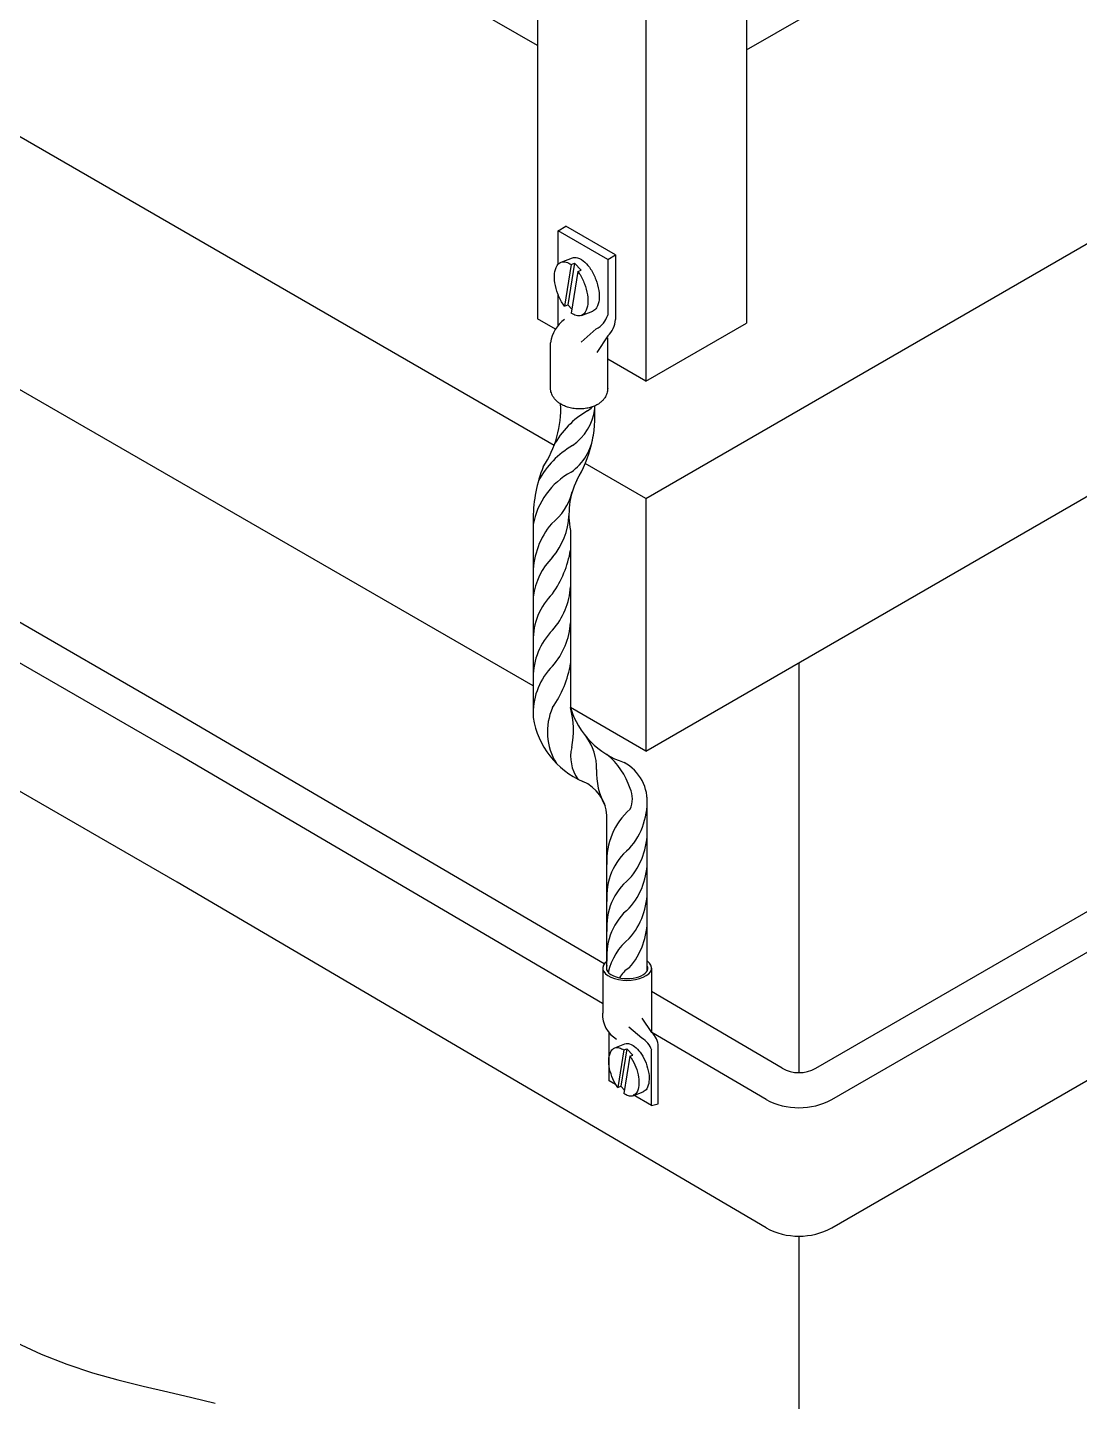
# Model space of a CAD drawing. Header units: millimetres. Extents: x -6187.5 to -6165.2, y -4429.4 to -4414.8.
# Drawn here: x -6179.23 to -6174.95, y -4424.46 to -4418.86 of the extents above; entities that cross this region are included whole.
import ezdxf

# ---------------------------------------------------------------- set-up
doc = ezdxf.new("R2010")
doc.units = ezdxf.units.MM
doc.header["$LTSCALE"] = 10
doc.layers.add('Termotécnica', color=7, linetype='Continuous')

msp = doc.modelspace()

# ---------------------------------------------------------------- linework, layer by layer
at = {"layer": 'Termotécnica', "color": 2}
for p, q in [((-6176.3038, -4418.9555), (-6172.3596, -4416.6783)), ((-6177.155, -4418.938), (-6181.0054, -4416.7149)), ((-6177.155, -4416.9055), (-6177.155, -4420.0503)), ((-6176.7142, -4416.9835), (-6176.7142, -4420.3048)), ((-6176.3038, -4416.9835), (-6176.3038, -4420.0678)), ((-6176.7142, -4420.782), (-6171.668, -4417.8686)), ((-6177.0877, -4420.5664), (-6181.6622, -4417.9253)), ((-6177.1731, -4421.5464), (-6181.7224, -4418.9199)), ((-6176.7142, -4421.8113), (-6171.6543, -4418.89)), ((-6177.0595, -4419.8201), (-6177.0133, -4419.8024)), ((-6177.0186, -4419.8296), (-6177.0458, -4419.999)), ((-6177.0052, -4419.8245), (-6177.0324, -4419.9939)), ((-6177.0186, -4419.8296), (-6177.0052, -4419.8245)), ((-6176.9905, -4419.8579), (-6177.0177, -4420.0273)), ((-6177.0052, -4419.8245), (-6176.9771, -4419.8528)), ((-6176.9905, -4419.8579), (-6176.9771, -4419.8528)), ((-6178.6225, -4422.3461), (-6182.6412, -4420.0259)), ((-6177.0458, -4419.999), (-6177.0324, -4419.9939)), ((-6177.0324, -4419.9939), (-6177.0152, -4420.0113)), ((-6176.9768, -4420.0369), (-6176.9306, -4420.0192)), ((-6178.6225, -4421.658), (-6181.3925, -4420.0587)), ((-6177.082, -4420.0924), (-6177.155, -4420.0503)), ((-6176.7142, -4420.3048), (-6176.3038, -4420.0678)), ((-6177.1024, -4420.3384), (-6177.1024, -4420.1479)), ((-6176.8695, -4420.3347), (-6176.8695, -4420.1275)), ((-6178.6225, -4421.8231), (-6181.3925, -4420.2239)), ((-6176.7142, -4420.3048), (-6176.8695, -4420.2151)), ((-6176.7142, -4420.782), (-6176.9607, -4420.6397)), ((-6176.7142, -4420.782), (-6176.7142, -4421.8113)), ((-6177.1731, -4420.8612), (-6177.1731, -4421.6744)), ((-6177.0209, -4420.9125), (-6177.0209, -4421.6343)), ((-6176.0907, -4421.4513), (-6176.0907, -4423.1213)), ((-6176.8836, -4422.6781), (-6178.6225, -4421.658)), ((-6176.7142, -4421.8113), (-6177.0209, -4421.6343)), ((-6176.8904, -4422.8397), (-6178.6225, -4421.8231)), ((-6176.7088, -4422.7045), (-6176.7088, -4422.0335)), ((-6176.8725, -4422.7045), (-6176.8725, -4422.0738)), ((-6176.0219, -4423.1029), (-6174.2286, -4422.0675)), ((-6175.9571, -4423.2306), (-6174.0032, -4422.1026)), ((-6176.2244, -4423.7536), (-6178.6225, -4422.3461)), ((-6176.8895, -4422.6954), (-6176.8895, -4422.8792)), ((-6176.691, -4422.6954), (-6176.691, -4422.9556)), ((-6176.1595, -4423.1029), (-6176.691, -4422.7911)), ((-6176.8409, -4423.0203), (-6176.7993, -4423.0044)), ((-6176.2244, -4423.2306), (-6176.6896, -4422.9576)), ((-6176.8041, -4423.0289), (-6176.8286, -4423.1814)), ((-6176.792, -4423.0243), (-6176.8165, -4423.1768)), ((-6176.8041, -4423.0289), (-6176.792, -4423.0243)), ((-6176.7788, -4423.0543), (-6176.8033, -4423.2068)), ((-6176.792, -4423.0243), (-6176.7667, -4423.0497)), ((-6176.7788, -4423.0543), (-6176.7667, -4423.0497)), ((-6175.9571, -4423.7536), (-6174.8614, -4423.121)), ((-6176.8286, -4423.1814), (-6176.8165, -4423.1768)), ((-6176.8165, -4423.1768), (-6176.801, -4423.1924)), ((-6176.7665, -4423.2154), (-6176.7249, -4423.1995)), ((-6176.6904, -4423.255), (-6176.6638, -4423.2479)), ((-6176.0907, -4423.7875), (-6176.0907, -4424.9915))]:
    msp.add_line(p, q, dxfattribs=at)
at = {"layer": 'Termotécnica', "color": 2, "ltscale": 1.6}
for p, q in [((-6177.0715, -4419.6918), (-6177.0404, -4419.6739)), ((-6176.8694, -4419.8085), (-6177.0715, -4419.6918)), ((-6177.0715, -4419.8283), (-6177.0715, -4419.6918)), ((-6176.8383, -4419.7906), (-6177.0404, -4419.6739)), ((-6176.8694, -4419.8085), (-6176.8383, -4419.7906)), ((-6176.8694, -4419.8085), (-6176.8694, -4420.0355)), ((-6176.8383, -4419.7906), (-6176.8383, -4420.0535)), ((-6177.0715, -4420.0778), (-6177.0715, -4419.9514)), ((-6176.916, -4420.0919), (-6176.9774, -4420.1457)), ((-6176.8686, -4420.12), (-6176.9139, -4420.188)), ((-6176.7303, -4422.9816), (-6176.7829, -4422.9355)), ((-6176.6897, -4422.9575), (-6176.7285, -4422.8993)), ((-6176.8635, -4423.1551), (-6176.8635, -4422.9595)), ((-6176.6904, -4423.255), (-6176.6904, -4423.0298)), ((-6176.6638, -4423.2479), (-6176.6638, -4423.0144)), ((-6176.8376, -4423.17), (-6176.8635, -4423.1551)), ((-6176.6904, -4423.255), (-6176.766, -4423.2113))]:
    msp.add_line(p, q, dxfattribs=at)
at = {"layer": 'Termotécnica', "color": 2}
for points in [[(-6177.0133, -4419.8024, -0.174705), (-6176.9924, -4419.802, -0.104203), (-6176.9629, -4419.8196, -0.064948), (-6176.939, -4419.848, -0.051099), (-6176.9178, -4419.8902, -0.051099), (-6176.9055, -4419.9357, -0.064948), (-6176.9044, -4419.9729, -0.104203), (-6176.9148, -4420.0056, -0.174705), (-6176.9306, -4420.0192, -0.174705)], [(-6177.0458, -4419.999, -0.016409), (-6177.0512, -4419.9913, -0.051099), (-6177.0724, -4419.9491, -0.051099), (-6177.0846, -4419.9036, -0.064948), (-6177.0857, -4419.8664, -0.104203), (-6177.0754, -4419.8337, -0.174705), (-6177.0595, -4419.8201, -0.174705), (-6177.0386, -4419.8197, -0.06738), (-6177.0186, -4419.8296, -0.064948)], [(-6176.9905, -4419.8579, -0.016409), (-6176.9852, -4419.8657, -0.051099), (-6176.964, -4419.9078, -0.051099), (-6176.9517, -4419.9533, -0.064948), (-6176.9506, -4419.9905, -0.104203), (-6176.961, -4420.0232, -0.174705), (-6176.9768, -4420.0369, -0.174705)], [(-6176.9768, -4420.0369, -0.174705), (-6176.9977, -4420.0372, -0.06738), (-6177.0177, -4420.0273, -0.064948)], [(-6176.7993, -4423.0044, -0.174705), (-6176.7805, -4423.0041, -0.104203), (-6176.7539, -4423.0198, -0.064948), (-6176.7324, -4423.0455, -0.051099), (-6176.7133, -4423.0834, -0.051099), (-6176.7023, -4423.1244, -0.064948), (-6176.7013, -4423.1578, -0.104203), (-6176.7106, -4423.1873, -0.174705), (-6176.7249, -4423.1995, -0.174705)], [(-6176.8286, -4423.1814, -0.016409), (-6176.8334, -4423.1744, -0.051099), (-6176.8525, -4423.1365, -0.051099), (-6176.8635, -4423.0955, -0.064948), (-6176.8645, -4423.062, -0.104203), (-6176.8552, -4423.0326, -0.174705), (-6176.8409, -4423.0203, -0.174705), (-6176.8221, -4423.0199, -0.06738), (-6176.8041, -4423.0289, -0.064948)], [(-6176.7788, -4423.0543, -0.016409), (-6176.774, -4423.0613, -0.051099), (-6176.7549, -4423.0992, -0.051099), (-6176.7439, -4423.1402, -0.064948), (-6176.7429, -4423.1737, -0.104203), (-6176.7522, -4423.2032, -0.174705), (-6176.7665, -4423.2154, -0.174705)], [(-6176.7665, -4423.2154, -0.174705), (-6176.7853, -4423.2158, -0.06738), (-6176.8033, -4423.2068, -0.064948)]]:
    msp.add_lwpolyline(points, format="xyb", dxfattribs=at)
at = {"layer": 'Termotécnica', "color": 1}
msp.add_lwpolyline([(-6179.2793, -4424.2206), (-6179.1767, -4424.2686), (-6179.0728, -4424.3095), (-6178.9684, -4424.3438), (-6178.8643, -4424.373), (-6178.7614, -4424.3986), (-6178.6606, -4424.4219), (-6178.5628, -4424.4445), (-6178.4689, -4424.4678)], dxfattribs=at)
at = {"layer": 'Termotécnica', "color": 2, "ltscale": 1.6}
for centre, radius, start, end in [((-6176.9606, -4420.0076), 0.0954, 297.8728, 342.963), ((-6176.9336, -4420.0502), 0.0954, 312.9532, 358.0435), ((-6176.7685, -4423.0537), 0.0817, 17.037, 62.1272), ((-6176.7454, -4423.0172), 0.0817, 1.9565, 47.0468)]:
    msp.add_arc(centre, radius, start, end, dxfattribs=at)
at = {"layer": 'Termotécnica', "color": 2}
for centre, radius, start, end in [((-6176.9612, -4420.1684), 0.1427, 126.1672, 171.7584), ((-6177.4886, -4420.4167), 0.4279, 326.391, 2.6302), ((-6177.4318, -4420.4429), 0.5106, 328.7133, 4.0508), ((-6176.5825, -4420.8695), 0.5906, 158.5475, 179.1922), ((-6176.7044, -4420.848), 0.323, 154.3189, 191.5086), ((-6176.7, -4421.539), 0.3347, 196.5319, 252.096), ((-6176.8358, -4421.6212), 0.3416, 189.1182, 246.7001), ((-6176.8894, -4422.0169), 0.1813, 354.7399, 61.5073), ((-6177.0339, -4422.0839), 0.1617, 3.5249, 67.0895), ((-6176.7746, -4422.885), 0.116, 177.1229, 239.746), ((-6176.0907, -4422.9837), 0.1376, 240, 300), ((-6176.0907, -4422.9837), 0.2808, 241.5738, 298.4262), ((-6176.0907, -4423.5067), 0.2808, 241.5738, 298.4262)]:
    msp.add_arc(centre, radius, start, end, dxfattribs=at)
at = {"layer": 'Termotécnica', "color": 1}
for centre, radius, start, end in [((-6176.7703, -4420.7398), 0.3628, 119.8963, 151.6421), ((-6177.1435, -4420.3854), 0.224, 305.752, 351.6651), ((-6177.08, -4420.2453), 0.2214, 305.6093, 311.7229), ((-6177.1472, -4420.4954), 0.2214, 305.6093, 352.6517), ((-6176.8317, -4420.8818), 0.3628, 119.8963, 151.6421), ((-6176.874, -4420.9428), 0.3039, 118.3452, 169.7631), ((-6177.2419, -4420.6988), 0.235, 307.4672, 346.0475), ((-6177.3096, -4420.8388), 0.2826, 319.6562, 357.1851), ((-6176.8493, -4421.0916), 0.3238, 140.4293, 178.8898), ((-6176.895, -4421.2191), 0.2804, 135.2616, 172.5784), ((-6177.4543, -4420.9174), 0.4401, 324.9091, 350.0202), ((-6177.3178, -4421.1226), 0.2976, 318.7123, 356.217), ((-6176.9081, -4421.3591), 0.265, 134.6028, 180.9416), ((-6176.8984, -4421.5116), 0.2747, 135.4666, 180.0778), ((-6177.3178, -4421.2688), 0.2976, 318.7123, 356.217), ((-6176.8984, -4421.6578), 0.2747, 135.4666, 180.0778), ((-6177.4442, -4421.3867), 0.4287, 324.7219, 350.8993), ((-6176.8703, -4421.733), 0.2447, 156.216, 211.7444), ((-6177.3797, -4421.7264), 0.3705, 349.0328, 14.3944), ((-6177.1345, -4421.8827), 0.22, 359.0274, 36.4166), ((-6176.8622, -4421.834), 0.1582, 166.4378, 215.2711), ((-6177.0588, -4422.0547), 0.2949, 17.945, 51.0502), ((-6176.6473, -4421.9019), 0.2677, 176.675, 209.6615), ((-6176.9961, -4422.0176), 0.2874, 318.1628, 5.3148), ((-6176.8718, -4422.0066), 0.1029, 335.8418, 24.5601), ((-6176.6002, -4422.2557), 0.2728, 130.6525, 183.7396), ((-6176.9961, -4422.1407), 0.2874, 318.1628, 1.7642), ((-6176.6241, -4422.4022), 0.2493, 129.2936, 184.9607), ((-6176.9961, -4422.2598), 0.2874, 318.1628, 1.7642), ((-6176.6241, -4422.5254), 0.2493, 129.2936, 184.9607), ((-6176.9961, -4422.383), 0.2874, 318.1628, 1.7642), ((-6176.6241, -4422.6445), 0.2493, 129.2936, 184.9607), ((-6176.9961, -4422.5021), 0.2874, 318.1628, 1.7642), ((-6176.6241, -4422.7676), 0.2493, 129.2936, 167.4423), ((-6176.7053, -4422.8081), 0.1377, 123.8654, 147.9567)]:
    msp.add_arc(centre, radius, start, end, dxfattribs=at)
at = {"layer": 'Termotécnica', "color": 2}
for major_axis, ratio, start_param, end_param in [((-0.0995, 0), 0.502319, 5.679619, 10.017502), ((-0.0845, 0), 0.501724, 6.040702, 9.656436)]:
    msp.add_ellipse((-6176.7904, -4422.6954), major_axis=major_axis, ratio=ratio, start_param=start_param, end_param=end_param, dxfattribs=at)
at = {"layer": 'Termotécnica', "color": 2, "ltscale": 1.6}
msp.add_open_spline([(-6176.8695, -4420.3347), (-6176.8697, -4420.3384), (-6176.8697, -4420.3411), (-6176.8704, -4420.3446), (-6176.8727, -4420.3547), (-6176.8765, -4420.3643), (-6176.8818, -4420.3735), (-6176.8887, -4420.3823), (-6176.8973, -4420.3906), (-6176.908, -4420.3983), (-6176.921, -4420.4054), (-6176.9368, -4420.4114), (-6176.956, -4420.416), (-6176.9796, -4420.4184), (-6177.0044, -4420.4171), (-6177.0272, -4420.4125), (-6177.0455, -4420.4061), (-6177.0603, -4420.3986), (-6177.0723, -4420.3903), (-6177.0819, -4420.3815), (-6177.0894, -4420.3723), (-6177.0951, -4420.3628), (-6177.0992, -4420.3529), (-6177.1015, -4420.344), (-6177.1024, -4420.3362), (-6177.1024, -4420.3319), (-6177.1024, -4420.3298)], degree=3, knots=[6.165399, 6.165399, 6.165399, 6.165399, 6.25737, 6.349341, 6.441312, 6.533283, 6.631551, 6.73767, 6.855349, 6.988358, 7.139882, 7.312727, 7.511118, 7.744299, 8.028723, 8.257074, 8.452484, 8.622545, 8.771168, 8.901233, 9.016324, 9.120515, 9.21761, 9.310805, 9.367792, 9.424778, 9.424778, 9.424778, 9.424778], dxfattribs=at)

doc.saveas('drawing.dxf')
